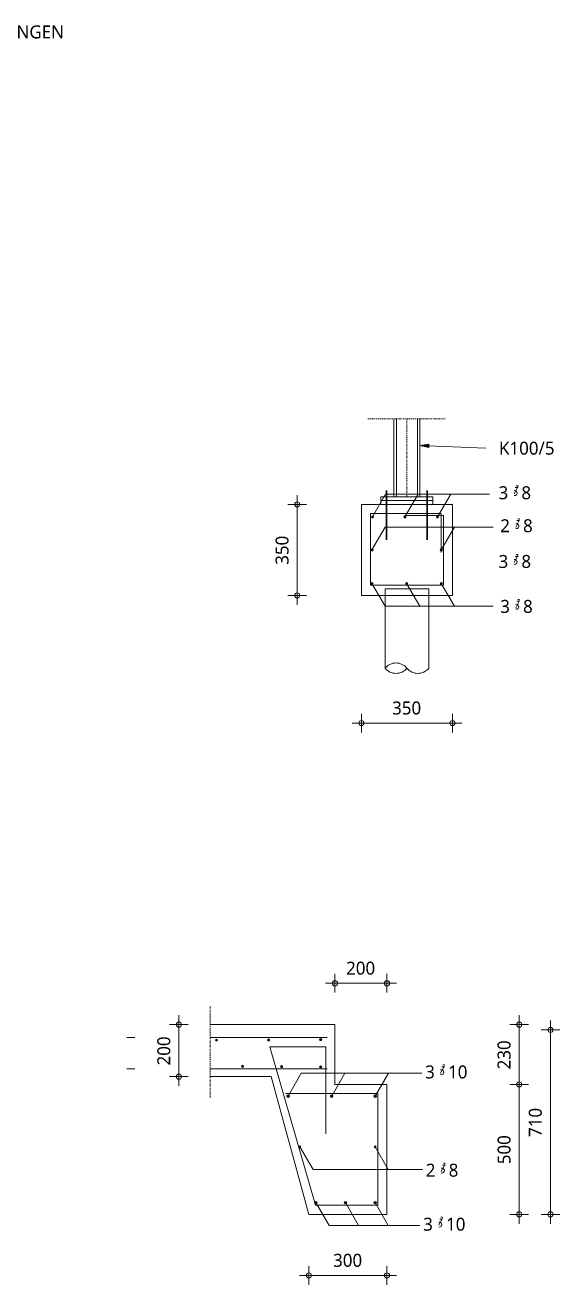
# Model space of a CAD drawing. Header units: millimetres. Extents: x -3388 to 20400, y -422 to 11347.
# Drawn here: x 910 to 2965, y 6323 to 11171 of the extents above; entities that cross this region are included whole.
import ezdxf

# ---------------------------------------------------------------- set-up
doc = ezdxf.new("R2010")
doc.units = ezdxf.units.MM
doc.linetypes.add('MV_center', pattern=[15, 6, -3, 3, -3])
doc.linetypes.add('MV_hidden', pattern=[3.75, 2.5, -1.25])
for name, color, linetype, lineweight in [('A-ANNO-DIMS', 211, 'Continuous', 13), ('A-ANNO-DIMS-20', 211, 'Continuous', 13), ('A-DETL', 90, 'Continuous', 13), ('A-DETL-GENF', 92, 'Continuous', 18), ('A-DETL-IDEN', 3, 'Continuous', 18), ('A-DETL-MEDM', 33, 'Continuous', 18), ('G-ANNO-TEXT', 231, 'Continuous', 13)]:
    doc.layers.add(name, color=color, linetype=linetype, lineweight=lineweight)
doc.styles.add('Segoe UI_1', font='segoeui.ttf', dxfattribs={"height": 50})
doc.styles.add('Segoe UI_B', font='segoeui.ttf', dxfattribs={"height": 50})
doc.dimstyles.new('2_5_mm', dxfattribs={"dimscale": 304.8, "dimtxt": 52.368197, "dimasz": 0.065617, "dimexe": 0.11811, "dimexo": 0.0625, "dimgap": 0.059055, "dimtad": 1, "dimdec": 0, "dimzin": 0, "dimdsep": 46, "dimtxsty": 'Segoe UI_1', "dimblk1": 'DOTBLANK', "dimblk2": 'DOTBLANK', "dimsah": 1, "dimcen": 0.09, "dimdle": 0.11811, "dimazin": 0, "dimtfac": 1, "dimtdec": 4, "dimtix": 1, "dimtmove": 0, "dimatfit": 3, "dimfxl": 0.11811, "dimfxlon": 1, "dimtvp": 1, "dimtfill": 1, "dimtolj": 1, "dimtzin": 0, "dimarcsym": 2})

# ---------------------------------------------------------------- blocks, each defined once
blk = doc.blocks.new('NLRS_28_DI_net - Type 1-5063345-Details Wapening')
at = {"layer": 'A-DETL-GENF'}
for points in [[(55, -34), (54, -34.1), (53, -34.5), (52.2, -35.2), (51.5, -36), (51.1, -37), (51, -38), (51.1, -39), (51.5, -40), (52.2, -40.8), (53, -41.5), (54, -41.9), (55, -42), (56, -41.9), (57, -41.5), (57.8, -40.8), (58.5, -40), (58.9, -39), (59, -38), (58.9, -37), (58.5, -36), (57.8, -35.2), (57, -34.5), (56, -34.1)], [(205, -35), (204, -35.1), (203, -35.5), (202.2, -36.2), (201.5, -37), (201.1, -38), (201, -39), (201.1, -40), (201.5, -41), (202.2, -41.8), (203, -42.5), (204, -42.9), (205, -43), (206, -42.9), (207, -42.5), (207.8, -41.8), (208.5, -41), (208.9, -40), (209, -39), (208.9, -38), (208.5, -37), (207.8, -36.2), (207, -35.5), (206, -35.1)], [(355, -36), (354, -36.1), (353, -36.5), (352.2, -37.2), (351.5, -38), (351.1, -39), (351, -40), (351.1, -41), (351.5, -42), (352.2, -42.8), (353, -43.5), (354, -43.9), (355, -44), (356, -43.9), (357, -43.5), (357.8, -42.8), (358.5, -42), (358.9, -41), (359, -40), (358.9, -39), (358.5, -38), (357.8, -37.2), (357, -36.5), (356, -36.1)]]:
    blk.add_hatch(color=256, dxfattribs=at).paths.add_polyline_path(points)
at = {"layer": 'A-DETL-MEDM'}
for p, q in [((30, -30), (480, -30)), ((769.7, -30), (800, -30))]:
    blk.add_line(p, q, dxfattribs=at)
for centre, start, end in [((55, -38), 360, 180), ((55, -38), 180, 360), ((205, -39), 360, 180), ((205, -39), 180, 360), ((355, -40), 360, 180), ((355, -40), 180, 360)]:
    blk.add_arc(centre, 4, start, end, dxfattribs=at)
blk = doc.blocks.new('NLRS_28_DI_net - Type 1-5063350-Details Wapening')
at = {"layer": 'A-DETL-GENF'}
for points in [[(55, 42), (54, 41.9), (53, 41.5), (52.2, 40.8), (51.5, 40), (51.1, 39), (51, 38), (51.1, 37), (51.5, 36), (52.2, 35.2), (53, 34.5), (54, 34.1), (55, 34), (56, 34.1), (57, 34.5), (57.8, 35.2), (58.5, 36), (58.9, 37), (59, 38), (58.9, 39), (58.5, 40), (57.8, 40.8), (57, 41.5), (56, 41.9)], [(255, 43), (254, 42.9), (253, 42.5), (252.2, 41.8), (251.5, 41), (251.1, 40), (251, 39), (251.1, 38), (251.5, 37), (252.2, 36.2), (253, 35.5), (254, 35.1), (255, 35), (256, 35.1), (257, 35.5), (257.8, 36.2), (258.5, 37), (258.9, 38), (259, 39), (258.9, 40), (258.5, 41), (257.8, 41.8), (257, 42.5), (256, 42.9)], [(455, 44), (454, 43.9), (453, 43.5), (452.2, 42.8), (451.5, 42), (451.1, 41), (451, 40), (451.1, 39), (451.5, 38), (452.2, 37.2), (453, 36.5), (454, 36.1), (455, 36), (456, 36.1), (457, 36.5), (457.8, 37.2), (458.5, 38), (458.9, 39), (459, 40), (458.9, 41), (458.5, 42), (457.8, 42.8), (457, 43.5), (456, 43.9)]]:
    blk.add_hatch(color=256, dxfattribs=at).paths.add_polyline_path(points)
at = {"layer": 'A-DETL-MEDM'}
for p, q in [((30, 30), (480, 30)), ((769.7, 30), (800, 30))]:
    blk.add_line(p, q, dxfattribs=at)
for centre, start, end in [((55, 38), 0, 180), ((55, 38), 180, 360), ((255, 39), 0, 180), ((255, 39), 180, 0), ((455, 40), 0, 180), ((455, 40), 180, 0)]:
    blk.add_arc(centre, 4, start, end, dxfattribs=at)
blk = doc.blocks.new('NLRS_00_DI_maskeer - Type 1-4234825-Details Wapening')
at = {"layer": 'A-DETL-GENF', "linetype": 'MV_center'}
blk.add_line((250, 0), (-100, 0), dxfattribs=at)
blk = doc.blocks.new('28 reeks_staven - Type 1-4439786-Details Wapening')
at = {"layer": 'A-DETL-GENF'}
for points in [[(0, -5), (1.3, -4.8), (2.5, -4.3), (3.5, -3.5), (4.3, -2.5), (4.8, -1.3), (5, 0), (4.8, 1.3), (4.3, 2.5), (3.5, 3.5), (2.5, 4.3), (1.3, 4.8), (0, 5), (-1.3, 4.8), (-2.5, 4.3), (-3.5, 3.5), (-4.3, 2.5), (-4.8, 1.3), (-5, 0), (-4.8, -1.3), (-4.3, -2.5), (-3.5, -3.5), (-2.5, -4.3), (-1.3, -4.8)], [(167.5, -5), (168.8, -4.8), (170, -4.3), (171.1, -3.5), (171.9, -2.5), (172.4, -1.3), (172.5, 0), (172.4, 1.3), (171.9, 2.5), (171.1, 3.5), (170, 4.3), (168.8, 4.8), (167.5, 5), (166.3, 4.8), (165, 4.3), (164, 3.5), (163.2, 2.5), (162.7, 1.3), (162.5, 0), (162.7, -1.3), (163.2, -2.5), (164, -3.5), (165, -4.3), (166.3, -4.8)], [(335.1, -5), (336.4, -4.8), (337.6, -4.3), (338.6, -3.5), (339.4, -2.5), (339.9, -1.3), (340.1, 0), (339.9, 1.3), (339.4, 2.5), (338.6, 3.5), (337.6, 4.3), (336.4, 4.8), (335.1, 5), (333.8, 4.8), (332.6, 4.3), (331.6, 3.5), (330.8, 2.5), (330.3, 1.3), (330.1, 0), (330.3, -1.3), (330.8, -2.5), (331.6, -3.5), (332.6, -4.3), (333.8, -4.8)]]:
    blk.add_hatch(color=256, dxfattribs=at).paths.add_polyline_path(points)
for p, q in [((0, 0), (50.7, 87.8)), ((50.7, 87.8), (535.1, 87.8)), ((167.5, 0), (218.2, 87.8)), ((335.1, 0), (385.8, 87.8))]:
    blk.add_line(p, q, dxfattribs=at)
at = {"layer": 'A-DETL-MEDM'}
for centre, start, end in [((0, 0), 360, 180), ((0, 0), 180, 360), ((167.5, 0), 0, 180), ((167.5, 0), 180, 360), ((335.1, 0), 0, 180), ((335.1, 0), 180, 360)]:
    blk.add_arc(centre, 5, start, end, dxfattribs=at)
blk = doc.blocks.new('28 reeks_staven - Type 1-4439815-Details Wapening')
at = {"layer": 'A-DETL-GENF'}
for points in [[(0, -5), (1.3, -4.8), (2.5, -4.3), (3.5, -3.5), (4.3, -2.5), (4.8, -1.3), (5, 0), (4.8, 1.3), (4.3, 2.5), (3.5, 3.5), (2.5, 4.3), (1.3, 4.8), (0, 5), (-1.3, 4.8), (-2.5, 4.3), (-3.5, 3.5), (-4.3, 2.5), (-4.8, 1.3), (-5, 0), (-4.8, -1.3), (-4.3, -2.5), (-3.5, -3.5), (-2.5, -4.3), (-1.3, -4.8)], [(113.9, -5), (115.2, -4.8), (116.4, -4.3), (117.4, -3.5), (118.2, -2.5), (118.7, -1.3), (118.9, 0), (118.7, 1.3), (118.2, 2.5), (117.4, 3.5), (116.4, 4.3), (115.2, 4.8), (113.9, 5), (112.6, 4.8), (111.4, 4.3), (110.3, 3.5), (109.5, 2.5), (109, 1.3), (108.9, 0), (109, -1.3), (109.5, -2.5), (110.3, -3.5), (111.4, -4.3), (112.6, -4.8)], [(227.7, -5), (229, -4.8), (230.2, -4.3), (231.3, -3.5), (232.1, -2.5), (232.6, -1.3), (232.7, 0), (232.6, 1.3), (232.1, 2.5), (231.3, 3.5), (230.2, 4.3), (229, 4.8), (227.7, 5), (226.4, 4.8), (225.2, 4.3), (224.2, 3.5), (223.4, 2.5), (222.9, 1.3), (222.7, 0), (222.9, -1.3), (223.4, -2.5), (224.2, -3.5), (225.2, -4.3), (226.4, -4.8)]]:
    blk.add_hatch(color=256, dxfattribs=at).paths.add_polyline_path(points)
for p, q in [((0, 0), (50.7, -87.8)), ((113.9, 0), (164.5, -87.8)), ((227.7, 0), (278.4, -87.8)), ((50.7, -87.8), (427.7, -87.8))]:
    blk.add_line(p, q, dxfattribs=at)
at = {"layer": 'A-DETL-MEDM'}
for centre, start, end in [((0, 0), 0, 180), ((113.9, 0), 0, 180), ((227.7, 0), 0, 180), ((227.7, 0), 180, 360), ((0, 0), 180, 360), ((113.9, 0), 180, 360)]:
    blk.add_arc(centre, 5, start, end, dxfattribs=at)
blk = doc.blocks.new('28 reeks_staven - Type 1-4439844-Details Wapening')
at = {"layer": 'A-DETL-GENF'}
for points in [[(0, -4), (1, -3.9), (2, -3.5), (2.8, -2.8), (3.5, -2), (3.9, -1), (4, 0), (3.9, 1), (3.5, 2), (2.8, 2.8), (2, 3.5), (1, 3.9), (0, 4), (-1, 3.9), (-2, 3.5), (-2.8, 2.8), (-3.5, 2), (-3.9, 1), (-4, 0), (-3.9, -1), (-3.5, -2), (-2.8, -2.8), (-2, -3.5), (-1, -3.9)], [(289.3, -4), (290.3, -3.9), (291.3, -3.5), (292.1, -2.8), (292.7, -2), (293.1, -1), (293.3, 0), (293.1, 1), (292.7, 2), (292.1, 2.8), (291.3, 3.5), (290.3, 3.9), (289.3, 4), (288.2, 3.9), (287.3, 3.5), (286.4, 2.8), (285.8, 2), (285.4, 1), (285.3, 0), (285.4, -1), (285.8, -2), (286.4, -2.8), (287.3, -3.5), (288.2, -3.9)]]:
    blk.add_hatch(color=256, dxfattribs=at).paths.add_polyline_path(points)
for p, q in [((0, 0), (50.7, -87.8)), ((289.3, 0), (339.9, -87.8)), ((50.7, -87.8), (489.3, -87.8))]:
    blk.add_line(p, q, dxfattribs=at)
at = {"layer": 'A-DETL-MEDM'}
for centre, start, end in [((0, 0), 0, 180), ((289.3, 0), 0, 180), ((289.3, 0), 180, 360), ((0, 0), 180, 360)]:
    blk.add_arc(centre, 4, start, end, dxfattribs=at)
blk = doc.blocks.new('28 reeks_staven - Type 1-4439956-Details Wapening')
at = {"layer": 'A-DETL-GENF'}
for points in [[(0, -4), (1, -3.9), (2, -3.5), (2.8, -2.8), (3.5, -2), (3.9, -1), (4, 0), (3.9, 1), (3.5, 2), (2.8, 2.8), (2, 3.5), (1, 3.9), (0, 4), (-1, 3.9), (-2, 3.5), (-2.8, 2.8), (-3.5, 2), (-3.9, 1), (-4, 0), (-3.9, -1), (-3.5, -2), (-2.8, -2.8), (-2, -3.5), (-1, -3.9)], [(125, -4), (126.1, -3.9), (127, -3.5), (127.9, -2.8), (128.5, -2), (128.9, -1), (129, 0), (128.9, 1), (128.5, 2), (127.9, 2.8), (127, 3.5), (126.1, 3.9), (125, 4), (124, 3.9), (123, 3.5), (122.2, 2.8), (121.6, 2), (121.2, 1), (121, 0), (121.2, -1), (121.6, -2), (122.2, -2.8), (123, -3.5), (124, -3.9)], [(250.1, -4), (251.1, -3.9), (252.1, -3.5), (252.9, -2.8), (253.6, -2), (254, -1), (254.1, 0), (254, 1), (253.6, 2), (252.9, 2.8), (252.1, 3.5), (251.1, 3.9), (250.1, 4), (249.1, 3.9), (248.1, 3.5), (247.3, 2.8), (246.6, 2), (246.2, 1), (246.1, 0), (246.2, -1), (246.6, -2), (247.3, -2.8), (248.1, -3.5), (249.1, -3.9)]]:
    blk.add_hatch(color=256, dxfattribs=at).paths.add_polyline_path(points)
for p, q in [((0, 0), (50.7, 87.8)), ((50.7, 87.8), (450.1, 87.8)), ((125, 0), (175.7, 87.8)), ((250.1, 0), (300.8, 87.8))]:
    blk.add_line(p, q, dxfattribs=at)
at = {"layer": 'A-DETL-MEDM'}
for centre, start, end in [((0, 0), 360, 180), ((0, 0), 180, 360), ((125, 0), 0, 180), ((125, 0), 180, 360), ((250.1, 0), 0, 180), ((250.1, 0), 180, 360)]:
    blk.add_arc(centre, 4, start, end, dxfattribs=at)
blk = doc.blocks.new('28 balk - Type 1 dekking 35_40-4424360-Details Wapening')
at = {"layer": 'A-DETL-MEDM'}
for p, q in [((0, 350), (350, 350)), ((0, 0), (0, 350)), ((350, 350), (350, 0)), ((350, 0), (0, 0))]:
    blk.add_line(p, q, dxfattribs=at)
blk = doc.blocks.new('28 beugels - rond 8-4424739-Details Wapening')
at = {"layer": 'A-DETL-MEDM'}
for p, q in [((0, 275), (272, 275)), ((0, 0), (0, 275)), ((130, 267), (280, 267)), ((272, 275), (272, 139)), ((280, 267), (280, 0)), ((272, 131), (272, 125)), ((280, 0), (0, 0))]:
    blk.add_line(p, q, dxfattribs=at)
blk = doc.blocks.new('28 reeks_staven - Type 1-4439984-Details Wapening')
at = {"layer": 'A-DETL-GENF'}
for points in [[(0, -4), (1, -3.9), (2, -3.5), (2.8, -2.8), (3.5, -2), (3.9, -1), (4, 0), (3.9, 1), (3.5, 2), (2.8, 2.8), (2, 3.5), (1, 3.9), (0, 4), (-1, 3.9), (-2, 3.5), (-2.8, 2.8), (-3.5, 2), (-3.9, 1), (-4, 0), (-3.9, -1), (-3.5, -2), (-2.8, -2.8), (-2, -3.5), (-1, -3.9)], [(133.2, -4), (134.2, -3.9), (135.2, -3.5), (136, -2.8), (136.7, -2), (137.1, -1), (137.2, 0), (137.1, 1), (136.7, 2), (136, 2.8), (135.2, 3.5), (134.2, 3.9), (133.2, 4), (132.2, 3.9), (131.2, 3.5), (130.4, 2.8), (129.7, 2), (129.3, 1), (129.2, 0), (129.3, -1), (129.7, -2), (130.4, -2.8), (131.2, -3.5), (132.2, -3.9)], [(266.4, -4), (267.4, -3.9), (268.4, -3.5), (269.2, -2.8), (269.9, -2), (270.3, -1), (270.4, 0), (270.3, 1), (269.9, 2), (269.2, 2.8), (268.4, 3.5), (267.4, 3.9), (266.4, 4), (265.4, 3.9), (264.4, 3.5), (263.6, 2.8), (262.9, 2), (262.5, 1), (262.4, 0), (262.5, -1), (262.9, -2), (263.6, -2.8), (264.4, -3.5), (265.4, -3.9)]]:
    blk.add_hatch(color=256, dxfattribs=at).paths.add_polyline_path(points)
for p, q in [((0, 0), (50.7, -87.8)), ((133.2, 0), (183.9, -87.8)), ((266.4, 0), (317.1, -87.8)), ((50.7, -87.8), (466.4, -87.8))]:
    blk.add_line(p, q, dxfattribs=at)
at = {"layer": 'A-DETL-MEDM'}
for centre, start, end in [((0, 0), 360, 180), ((0, 0), 180, 360), ((133.2, 0), 0, 180), ((133.2, 0), 180, 360), ((266.4, 0), 0, 180), ((266.4, 0), 180, 360)]:
    blk.add_arc(centre, 4, start, end, dxfattribs=at)
blk = doc.blocks.new('28 reeks_staven - Type 1-4438437-Details Wapening')
at = {"layer": 'A-DETL-GENF'}
for points in [[(0, -4), (1, -3.9), (2, -3.5), (2.8, -2.8), (3.5, -2), (3.9, -1), (4, 0), (3.9, 1), (3.5, 2), (2.8, 2.8), (2, 3.5), (1, 3.9), (0, 4), (-1, 3.9), (-2, 3.5), (-2.8, 2.8), (-3.5, 2), (-3.9, 1), (-4, 0), (-3.9, -1), (-3.5, -2), (-2.8, -2.8), (-2, -3.5), (-1, -3.9)], [(266.4, -4), (267.4, -3.9), (268.4, -3.5), (269.2, -2.8), (269.9, -2), (270.3, -1), (270.4, 0), (270.3, 1), (269.9, 2), (269.2, 2.8), (268.4, 3.5), (267.4, 3.9), (266.4, 4), (265.4, 3.9), (264.4, 3.5), (263.6, 2.8), (262.9, 2), (262.5, 1), (262.4, 0), (262.5, -1), (262.9, -2), (263.6, -2.8), (264.4, -3.5), (265.4, -3.9)]]:
    blk.add_hatch(color=256, dxfattribs=at).paths.add_polyline_path(points)
for p, q in [((0, 0), (50.7, 87.8)), ((50.7, 87.8), (466.4, 87.8)), ((266.4, 0), (317.1, 87.8))]:
    blk.add_line(p, q, dxfattribs=at)
at = {"layer": 'A-DETL-MEDM'}
for centre, start, end in [((0, 0), 360, 180), ((0, 0), 180, 360), ((266.4, 0), 0, 180), ((266.4, 0), 180, 360)]:
    blk.add_arc(centre, 4, start, end, dxfattribs=at)
blk = doc.blocks.new('NLRS_00_DI_maskeer - Type 1-4234634-Details Wapening')
at = {"layer": 'A-DETL-GENF', "linetype": 'MV_center'}
blk.add_line((200, 0), (-100, 0), dxfattribs=at)
blk = doc.blocks.new('DIMBLOCK45-Details Wapening')
at = {"layer": 'A-ANNO-DIMS-20'}
for p, q in [((2809.2, 7324.4), (2773.2, 7324.4)), ((2809.2, 7360.4), (2809.2, 7094.4)), ((2809.2, 7324.4), (2845.2, 7324.4)), ((2809.2, 7094.4), (2773.2, 7094.4)), ((2809.2, 7094.4), (2845.2, 7094.4))]:
    blk.add_line(p, q, dxfattribs=at)
for centre in [(2809.2, 7324.4), (2809.2, 7094.4)]:
    blk.add_circle(centre, 10, dxfattribs=at)
at = {"layer": 'A-ANNO-DIMS-20', "color": 0, "insert": (2725.9, 7152.3), "char_height": 50, "width": 137.109, "attachment_point": 1, "rotation": 90, "line_spacing_factor": 1.142579, "style": 'Segoe UI_1', "bg_fill": 3, "box_fill_scale": 1.25, "bg_fill_color": 9, "bg_fill_true_color": 13158600, "bg_fill_transparency": 0}
blk.add_mtext('230', dxfattribs=at)
blk = doc.blocks.new('_DotBlank')
at = {"color": 0, "linetype": 'ByBlock', "lineweight": -2}
blk.add_line((-0.5, 0), (-1, 0), dxfattribs=at)
blk.add_circle((0, 0), 0.5, dxfattribs=at)
blk = doc.blocks.new('DIMBLOCK46-Details Wapening')
at = {"layer": 'A-ANNO-DIMS-20'}
for p, q in [((2809.2, 7094.4), (2773.2, 7094.4)), ((2809.2, 7094.4), (2809.2, 6558.4)), ((2809.2, 7094.4), (2845.2, 7094.4)), ((2809.2, 6594.4), (2773.2, 6594.4)), ((2809.2, 6594.4), (2845.2, 6594.4))]:
    blk.add_line(p, q, dxfattribs=at)
for centre in [(2809.2, 7094.4), (2809.2, 6594.4)]:
    blk.add_circle(centre, 10, dxfattribs=at)
at = {"layer": 'A-ANNO-DIMS-20', "color": 0, "insert": (2725.9, 6787.3), "char_height": 50, "width": 137.109, "attachment_point": 1, "rotation": 90, "line_spacing_factor": 1.142579, "style": 'Segoe UI_1', "bg_fill": 3, "box_fill_scale": 1.25, "bg_fill_color": 9, "bg_fill_true_color": 13158600, "bg_fill_transparency": 0}
blk.add_mtext('500', dxfattribs=at)
blk = doc.blocks.new('DIMBLOCK47-Details Wapening')
at = {"layer": 'A-ANNO-DIMS-20'}
for p, q in [((1501.2, 7324.4), (1465.2, 7324.4)), ((1501.2, 7088.4), (1501.2, 7360.4)), ((1501.2, 7324.4), (1537.2, 7324.4)), ((1501.2, 7124.4), (1465.2, 7124.4)), ((1501.2, 7124.4), (1537.2, 7124.4))]:
    blk.add_line(p, q, dxfattribs=at)
for centre in [(1501.2, 7324.4), (1501.2, 7124.4)]:
    blk.add_circle(centre, 10, dxfattribs=at)
at = {"layer": 'A-ANNO-DIMS-20', "color": 0, "insert": (1418, 7167.3), "char_height": 50, "width": 137.109, "attachment_point": 1, "rotation": 90, "line_spacing_factor": 1.142579, "style": 'Segoe UI_1', "bg_fill": 3, "box_fill_scale": 1.25, "bg_fill_color": 9, "bg_fill_true_color": 13158600, "bg_fill_transparency": 0}
blk.add_mtext('200', dxfattribs=at)
blk = doc.blocks.new('DIMBLOCK48-Details Wapening')
at = {"layer": 'A-ANNO-DIMS-20'}
for p, q in [((2100.9, 7483.6), (2100.9, 7519.6)), ((2300.9, 7483.6), (2300.9, 7519.6)), ((2064.9, 7483.6), (2336.9, 7483.6)), ((2100.9, 7483.6), (2100.9, 7447.6)), ((2300.9, 7483.6), (2300.9, 7447.6))]:
    blk.add_line(p, q, dxfattribs=at)
for centre in [(2100.9, 7483.6), (2300.9, 7483.6)]:
    blk.add_circle(centre, 10, dxfattribs=at)
at = {"layer": 'A-ANNO-DIMS-20', "color": 0, "insert": (2143.8, 7566.8), "char_height": 50, "width": 137.109, "attachment_point": 1, "line_spacing_factor": 1.142579, "style": 'Segoe UI_1', "bg_fill": 3, "box_fill_scale": 1.25, "bg_fill_color": 9, "bg_fill_true_color": 13158600, "bg_fill_transparency": 0}
blk.add_mtext('200', dxfattribs=at)
blk = doc.blocks.new('DIMBLOCK49-Details Wapening')
at = {"layer": 'A-ANNO-DIMS-20'}
for p, q in [((1964.9, 6359.2), (2336.9, 6359.2)), ((2000.9, 6359.2), (2000.9, 6395.2)), ((2000.9, 6359.2), (2000.9, 6323.2)), ((2300.9, 6359.2), (2300.9, 6395.2)), ((2300.9, 6359.2), (2300.9, 6323.2))]:
    blk.add_line(p, q, dxfattribs=at)
for centre in [(2000.9, 6359.2), (2300.9, 6359.2)]:
    blk.add_circle(centre, 10, dxfattribs=at)
at = {"layer": 'A-ANNO-DIMS-20', "color": 0, "insert": (2093.8, 6442.5), "char_height": 50, "width": 137.109, "attachment_point": 1, "line_spacing_factor": 1.142579, "style": 'Segoe UI_1', "bg_fill": 3, "box_fill_scale": 1.25, "bg_fill_color": 9, "bg_fill_true_color": 13158600, "bg_fill_transparency": 0}
blk.add_mtext('300', dxfattribs=at)
blk = doc.blocks.new('28_TAG_DI_wapening - 2_5 aantal_diameter-3658683-Details Wapening')
at = {"layer": 'A-DETL-IDEN'}
for p, q in [((-3.63, -1.31), (-2.23, 1.39)), ((-2.06, 0.84), (-2.97, 0.84)), ((-1.87, 1.21), (-2.78, 1.21))]:
    blk.add_line(p, q, dxfattribs=at)
blk.add_circle((-3.06, -0.22), 0.483, dxfattribs=at)
blk = doc.blocks.new('DIMBLOCK51-Details Wapening')
at = {"layer": 'A-ANNO-DIMS-20'}
for p, q in [((2929.2, 7340.4), (2929.2, 6558.4)), ((2929.2, 7304.4), (2893.2, 7304.4)), ((2929.2, 7304.4), (2965.2, 7304.4)), ((2929.2, 6594.4), (2893.2, 6594.4)), ((2929.2, 6594.4), (2965.2, 6594.4))]:
    blk.add_line(p, q, dxfattribs=at)
for centre in [(2929.2, 7304.4), (2929.2, 6594.4)]:
    blk.add_circle(centre, 10, dxfattribs=at)
at = {"layer": 'A-ANNO-DIMS-20', "color": 0, "insert": (2845.9, 6892.3), "char_height": 50, "width": 137.109, "attachment_point": 1, "rotation": 90, "line_spacing_factor": 1.142579, "style": 'Segoe UI_1', "bg_fill": 3, "box_fill_scale": 1.25, "bg_fill_color": 9, "bg_fill_true_color": 13158600, "bg_fill_transparency": 0}
blk.add_mtext('710', dxfattribs=at)
blk = doc.blocks.new('DIMBLOCK60-Details Wapening')
at = {"layer": 'A-ANNO-DIMS-20'}
for p, q in [((2166.7, 8484.9), (2588.7, 8484.9)), ((2202.7, 8484.9), (2202.7, 8520.9)), ((2202.7, 8484.9), (2202.7, 8448.9)), ((2552.7, 8484.9), (2552.7, 8520.9)), ((2552.7, 8484.9), (2552.7, 8448.9))]:
    blk.add_line(p, q, dxfattribs=at)
for centre in [(2202.7, 8484.9), (2552.7, 8484.9)]:
    blk.add_circle(centre, 10, dxfattribs=at)
at = {"layer": 'A-ANNO-DIMS-20', "color": 0, "insert": (2320.6, 8568.1), "char_height": 50, "width": 137.109, "attachment_point": 1, "line_spacing_factor": 1.142579, "style": 'Segoe UI_1', "bg_fill": 3, "box_fill_scale": 1.25, "bg_fill_color": 9, "bg_fill_true_color": 13158600, "bg_fill_transparency": 0}
blk.add_mtext('350', dxfattribs=at)
blk = doc.blocks.new('DIMBLOCK61-Details Wapening')
at = {"layer": 'A-ANNO-DIMS-20'}
for p, q in [((1955.8, 8940.2), (1955.8, 9362.2)), ((1955.8, 9326.2), (1919.8, 9326.2)), ((1955.8, 9326.2), (1991.8, 9326.2)), ((1955.8, 8976.2), (1919.8, 8976.2)), ((1955.8, 8976.2), (1991.8, 8976.2))]:
    blk.add_line(p, q, dxfattribs=at)
for centre in [(1955.8, 9326.2), (1955.8, 8976.2)]:
    blk.add_circle(centre, 10, dxfattribs=at)
at = {"layer": 'A-ANNO-DIMS-20', "color": 0, "insert": (1872.5, 9094.1), "char_height": 50, "width": 137.109, "attachment_point": 1, "rotation": 90, "line_spacing_factor": 1.142579, "style": 'Segoe UI_1', "bg_fill": 3, "box_fill_scale": 1.25, "bg_fill_color": 9, "bg_fill_true_color": 13158600, "bg_fill_transparency": 0}
blk.add_mtext('350', dxfattribs=at)

msp = doc.modelspace()

# ---------------------------------------------------------------- hatches: boundary and pattern name
at = {"layer": 'G-ANNO-TEXT'}
msp.add_hatch(color=7, dxfattribs=at).paths.add_polyline_path([(2426, 9553.3), (2461.7, 9545.5), (2462.2, 9558.2)])

# ---------------------------------------------------------------- linework, layer by layer
at = {"layer": 'A-DETL', "lineweight": 18}
for p, q in [((2327.7, 9356.2), (2327.7, 9656.2)), ((2427.7, 9356.2), (2427.7, 9656.2)), ((2377.7, 9356.2), (2277.7, 9356.2)), ((2277.7, 9356.2), (2277.7, 9341.2)), ((2377.7, 9356.2), (2477.7, 9356.2)), ((2477.7, 9356.2), (2477.7, 9341.2)), ((2377.7, 9341.2), (2277.7, 9341.2)), ((2277.7, 9341.2), (2277.7, 9326.2)), ((2377.7, 9341.2), (2477.7, 9341.2)), ((2477.7, 9341.2), (2477.7, 9326.2)), ((2293.7, 8976.2), (2293.7, 9001.2)), ((2293.7, 9001.2), (2461.7, 9001.2)), ((2293.7, 8976.2), (2293.7, 8696.2)), ((2461.7, 9001.2), (2461.7, 8976.2)), ((2461.7, 8976.2), (2461.7, 8696.2)), ((1620.9, 7324.4), (2100.9, 7324.4)), ((2100.9, 7324.4), (2100.9, 7094.4)), ((2025.9, 6629.4), (1850.9, 7239.4)), ((1850.9, 7239.4), (2065.9, 7239.4)), ((2065.9, 7239.4), (2065.9, 7059.4)), ((1620.9, 7124.4), (1856.4, 7124.4)), ((2000.9, 6594.4), (1856.4, 7124.4)), ((2065.9, 7094.4), (2065.9, 6904.4)), ((2100.9, 7094.4), (2300.9, 7094.4)), ((2300.9, 7094.4), (2300.9, 6594.4)), ((1910.9, 7059.4), (2265.9, 7059.4)), ((2265.9, 7059.4), (2265.9, 6629.4)), ((2300.9, 6594.4), (2000.9, 6594.4)), ((2265.9, 6629.4), (2025.9, 6629.4))]:
    msp.add_line(p, q, dxfattribs=at)
at = {"layer": 'A-DETL', "linetype": 'MV_hidden', "lineweight": 18}
for p, q in [((2337.7, 9356.2), (2337.7, 9656.2)), ((2417.7, 9356.2), (2417.7, 9656.2))]:
    msp.add_line(p, q, dxfattribs=at)
at = {"layer": 'A-DETL', "linetype": 'MV_center', "lineweight": 18}
msp.add_line((2377.7, 9356.2), (2377.7, 9656.2), dxfattribs=at)
at = {"layer": 'A-DETL', "lineweight": 35}
for p, q in [((2299.7, 9380.4), (2299.7, 9190.4)), ((2455.7, 9380.4), (2455.7, 9190.4))]:
    msp.add_line(p, q, dxfattribs=at)
at = {"layer": 'A-DETL', "lineweight": 18}
for centre, start, end in [((2335.7, 8662.2), 38.9913, 141.0087), ((2335.7, 8730.2), 218.9913, 321.0087), ((2419.7, 8730.2), 218.9913, 321.0087)]:
    msp.add_arc(centre, 54, start, end, dxfattribs=at)
at = {"layer": 'G-ANNO-TEXT', "color": 250}
for p, q in [((2462.2, 9558.2), (2426, 9553.3)), ((2426, 9553.3), (2461.7, 9545.5)), ((2426, 9553.3), (2681.4, 9542.8)), ((2461.7, 9545.5), (2462.2, 9558.2))]:
    msp.add_line(p, q, dxfattribs=at)

# ---------------------------------------------------------------- block references
at = {"layer": 'A-DETL-GENF', "linetype": 'MV_center'}
for name, p, rotation in [('NLRS_00_DI_maskeer - Type 1-4234634-Details Wapening', (2427.7, 9656.2), 180), ('NLRS_00_DI_maskeer - Type 1-4234825-Details Wapening', (1620.9, 7294.4), 269.9999999999999)]:
    msp.add_blockref(name, p, dxfattribs=dict(at, rotation=rotation))
at = {"layer": 'A-DETL-GENF'}
for name, p in [('28 reeks_staven - Type 1-4439956-Details Wapening', (2245, 9278.2)), ('28 reeks_staven - Type 1-4438437-Details Wapening', (2243.3, 9151.2)), ('28 reeks_staven - Type 1-4439984-Details Wapening', (2243.3, 9022.2)), ('28 reeks_staven - Type 1-4439786-Details Wapening', (1920.9, 7049.4)), ('28 reeks_staven - Type 1-4439844-Details Wapening', (1965.9, 6854.4)), ('28 reeks_staven - Type 1-4439815-Details Wapening', (2027.4, 6639.4))]:
    msp.add_blockref(name, p, dxfattribs=at)
at = {"layer": 'A-DETL-IDEN', "xscale": 19.99999999999999, "yscale": 19.99999999999999, "zscale": 19.99999999999999}
for p in [(2852.8, 9374.2), (2859.3, 9247.2), (2852.8, 9109.8), (2859.3, 8936.8), (2570.7, 7145.4), (2573.2, 6767.2), (2563.2, 6559.4)]:
    msp.add_blockref('28_TAG_DI_wapening - 2_5 aantal_diameter-3658683-Details Wapening', p, dxfattribs=at)
at = {"layer": 'A-DETL-MEDM'}
for name, p in [('28 balk - Type 1 dekking 35_40-4424360-Details Wapening', (2202.7, 8976.2)), ('28 beugels - rond 8-4424739-Details Wapening', (2237.7, 9016.2))]:
    msp.add_blockref(name, p, dxfattribs=at)
at = {"layer": 'A-DETL-MEDM', "rotation": 180}
for name, p in [('NLRS_28_DI_net - Type 1-5063350-Details Wapening', (2100.9, 7304.4)), ('NLRS_28_DI_net - Type 1-5063345-Details Wapening', (2100.9, 7124.4))]:
    msp.add_blockref(name, p, dxfattribs=at)

# ---------------------------------------------------------------- texts
at = {"layer": 'G-ANNO-TEXT', "color": 7, "char_height": 50, "attachment_point": 1}
for s, insert, width, style in [('PRINCIPE DICHTSTORTEN BESTAANDE SPARINGEN', (-491.2, 11169.8), 2066.75, 'Segoe UI_B'), ('K100/5', (2731.4, 9567.8), 269.367, 'Segoe UI_1')]:
    msp.add_mtext(s, dxfattribs=dict(at, insert=insert, width=width, style=style))

# ---------------------------------------------------------------- dimensions: what is measured, and where the dimension line sits
at = {"layer": 'A-ANNO-DIMS'}
for base, p1, p2, override, picture, middle in [((1955.8, 9326.2), (1991.8, 8976.2), (1991.8, 9326.2), {"dimpost": '<>', "dimfxl": 350}, 'DIMBLOCK61-Details Wapening', (1911.9, 9151.2)), ((2809.2, 7094.4), (2773.2, 7324.4), (2773.2, 7094.4), {"dimpost": '<>', "dimfxl": 230}, 'DIMBLOCK45-Details Wapening', (2765.3, 7209.4))]:
    dim = msp.add_linear_dim(base=base, p1=p1, p2=p2, angle=90, dimstyle='2_5_mm', override=override, dxfattribs=at)
    dim.commit()
    dim.dimension.update_dxf_attribs({"geometry": picture, "text_midpoint": middle})
for base, p1, p2, override, picture, middle in [((2552.7, 8484.9), (2202.7, 8520.9), (2552.7, 8520.9), {"dimpost": '<>', "dimfxl": 350}, 'DIMBLOCK60-Details Wapening', (2377.7, 8528.8)), ((2300.9, 7483.6), (2100.9, 7447.6), (2300.9, 7447.6), {"dimpost": '<>', "dimfxl": 200}, 'DIMBLOCK48-Details Wapening', (2200.9, 7527.5)), ((2300.9, 6359.2), (2000.9, 6395.2), (2300.9, 6395.2), {"dimpost": '<>', "dimfxl": 300}, 'DIMBLOCK49-Details Wapening', (2150.9, 6403.1))]:
    dim = msp.add_linear_dim(base=base, p1=p1, p2=p2, dimstyle='2_5_mm', override=override, dxfattribs=at)
    dim.commit()
    dim.dimension.update_dxf_attribs({"geometry": picture, "text_midpoint": middle})

# ---------------------------------------------------------------- next in the draw order: texts
at = {"layer": 'A-DETL-IDEN', "lineweight": 13, "char_height": 50, "attachment_point": 1, "style": 'Segoe UI_1', "bg_fill": 3, "box_fill_scale": 1.25, "bg_fill_color": 9, "bg_fill_true_color": 13158600, "bg_fill_transparency": 0}
for s, insert, width in [('8', (2817.7, 9396.3), 46.498), ('8', (2824.1, 9269.3), 46.498), ('8', (2817.7, 9131.9), 46.498), ('8', (2824.1, 8958.9), 46.498), ('10', (2535.6, 7167.5), 92.996), ('8', (2538.1, 6789.3), 46.498), ('10', (2528.1, 6581.5), 92.996)]:
    msp.add_mtext(s, dxfattribs=dict(at, insert=insert, width=width))

# ---------------------------------------------------------------- next in the draw order: dimensions: what is measured, and where the dimension line sits
at = {"layer": 'A-ANNO-DIMS'}
for base, p1, p2, override, picture, middle in [((1501.2, 7324.4), (1537.2, 7124.4), (1537.2, 7324.4), {"dimpost": '<>', "dimfxl": 200}, 'DIMBLOCK47-Details Wapening', (1457.3, 7224.4)), ((2809.2, 6594.4), (2773.2, 7094.4), (2773.2, 6594.4), {"dimpost": '<>', "dimfxl": 500}, 'DIMBLOCK46-Details Wapening', (2765.3, 6844.4))]:
    dim = msp.add_linear_dim(base=base, p1=p1, p2=p2, angle=90, dimstyle='2_5_mm', override=override, dxfattribs=at)
    dim.commit()
    dim.dimension.update_dxf_attribs({"geometry": picture, "text_midpoint": middle})

# ---------------------------------------------------------------- next in the draw order: texts
at = {"layer": 'A-DETL-IDEN', "lineweight": 13, "char_height": 50, "width": 46.498, "attachment_point": 1, "style": 'Segoe UI_1', "bg_fill": 3, "box_fill_scale": 1.25, "bg_fill_color": 9, "bg_fill_true_color": 13158600, "bg_fill_transparency": 0}
for s, insert in [('3', (2729.8, 9396.3)), ('2', (2736.2, 9269.3)), ('3', (2729.8, 9131.9)), ('3', (2736.2, 8958.9)), ('3', (2447.6, 7167.5)), ('2', (2450.1, 6789.3)), ('3', (2440.1, 6581.5))]:
    msp.add_mtext(s, dxfattribs=dict(at, insert=insert))

# ---------------------------------------------------------------- next in the draw order: dimensions: what is measured, and where the dimension line sits
at = {"layer": 'A-ANNO-DIMS'}
dim = msp.add_linear_dim(base=(2929.2, 6594.4), p1=(2893.2, 7304.4), p2=(2893.2, 6594.4), angle=90, dimstyle='2_5_mm', override={"dimpost": '<>', "dimfxl": 710}, dxfattribs=at)
dim.commit()
dim.dimension.update_dxf_attribs({"geometry": 'DIMBLOCK51-Details Wapening', "text_midpoint": (2885.2, 6949.4)})

doc.saveas('drawing.dxf')
